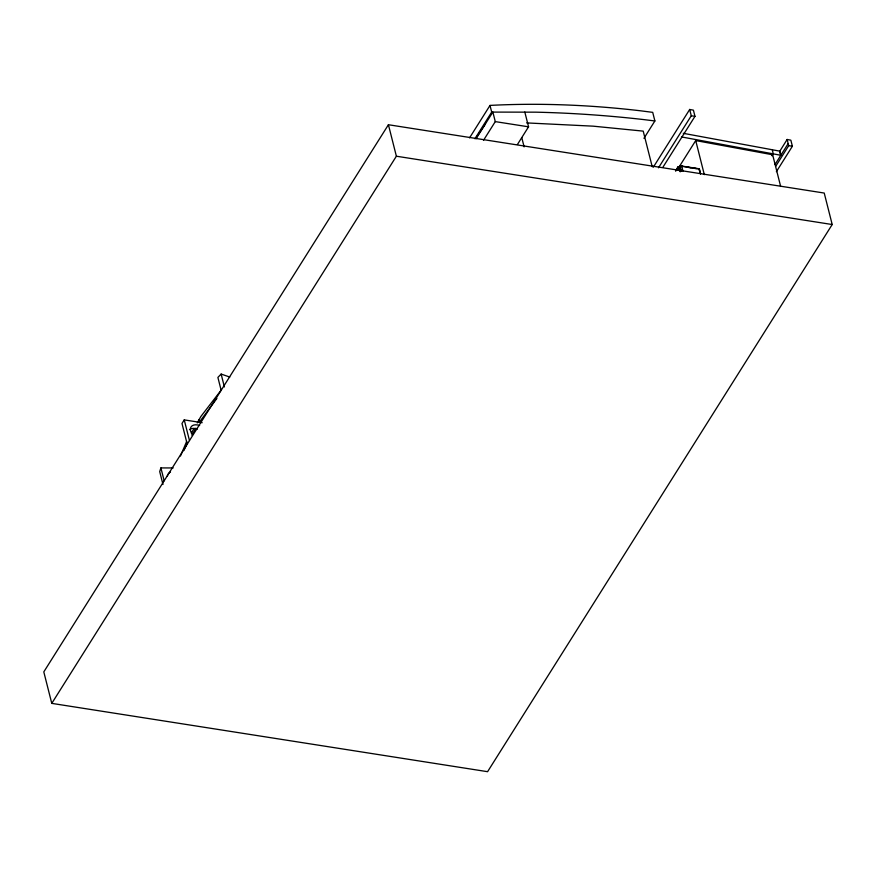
<?xml version="1.0" encoding="UTF-8"?>
<svg xmlns="http://www.w3.org/2000/svg" width="876" height="876" viewBox="0 0 876 876"><rect width="100%" height="100%" fill="white"/><g stroke="black" fill="none" stroke-linecap="round" stroke-linejoin="round"><path stroke-width="1.31" d="M677.476 167.338C678.758 169.725 676.436 166.385 678.44 167.546M173.163 467.948L160.899 467.926L159.706 471.595L162.969 484.494M180.489 455.98L186.708 441.329M183.829 450.614L187.234 443.398M681.55 165.728L681.736 166.856L681.758 165.695M191.373 433.16L194.045 428.484M216.909 398.416L199.29 422.254L198.775 420.184L200.9 416.45L221.278 390.006M191.899 435.219L195.895 428.211M202.181 422.703L184.245 419.889L181.989 423.48L187.201 444.11M197.275 422.911L198.775 420.184M388.418 124.731L43.8 671.892L51.772 703.373L487.582 771.69L832.2 224.53L824.228 193.049L388.418 124.731L396.379 156.213L51.772 703.373M469.58 137.839L490.002 105.427L491.699 105.317A912.157 584.04 32.2 0 1 640.86 110.836L652.708 112.358L654.887 120.954L643.948 138.32M474.912 138.726L491.688 112.095L490.002 105.427M476.04 138.78L492.86 112.062L495.279 121.611L483.541 140.259M517.442 144.474L528.557 126.823L524.812 112.029M653.288 167.25L689.686 109.467L693.409 110.146L694.975 116.333L662.913 167.228M658.5 167.809L691.284 115.752L689.686 109.467M675.615 170.875L678.035 167.174L681.769 166.057L699.278 168.805L700.537 173.755M675.823 170.897L678.221 167.25L680.203 166.265M679.962 165.586L695.719 140.565L772.643 154.767L780.658 186.446M700.439 173.908L699.278 168.805M773.212 153.869L772.085 155.665L773.212 153.869L772.336 149.774M776.377 171.674L792.386 146.248L790.853 140.171L787.13 139.481L779.793 151.219L780.823 155.271L779.782 151.143L683.269 133.316M775.008 164.513L788.17 143.609M775.588 166.473L788.696 145.668L787.13 139.481M475.854 138.32L485.512 123.724M229.775 377.052L221.135 374.063L217.894 377.414L221.157 390.313M677.444 167.393L678.407 167.59M491.688 112.095L535.937 112.172A1160.207 742.859 32.2 0 1 643.093 119.508L654.887 120.954M526.684 122.914L593.162 126.166L643.214 131.126L652.237 166.758M680.97 166.166L699.19 168.959M691.284 115.752L694.975 116.333M788.696 145.668L792.386 146.248M495.279 121.611L528.557 126.823M688.339 167.415L691.033 167.842M693.715 168.258L696.409 168.685M396.379 156.213L832.2 224.53M681.473 136.93L780.823 155.271M695.719 140.565L704.315 174.653M681.769 166.057L682.941 171.159M681.364 171.247L679.776 166.243L681.024 171.192M679.82 166.374L681.079 171.324M680.378 171.597L679.02 166.528L680.115 171.729M677.827 167.721L678.528 170.481M677.63 167.666L678.309 170.36M521.768 137.598L524.122 146.872M221.135 374.063L224.398 386.962M198.972 420.217L199.487 422.287M184.245 419.889L189.468 440.519M160.899 467.926L164.162 480.815M678.013 167.776A2.759 1.763 -14.2 0 1 678.396 167.316M678.911 166.922A2.759 1.763 -14.2 0 1 679.535 166.615M680.937 166.32A2.759 1.763 -14.2 0 1 681.605 166.363M192.621 434.573A9.669 6.187 32.2 0 1 191.22 426.667A9.669 6.187 32.2 0 1 199.651 425.517M189.523 429.667A9.669 6.187 32.2 0 1 197.385 429.109M167.316 476.38A9.669 6.909 17.9 0 1 170.524 472M698.884 168.75L698.949 169.769L698.884 168.75"/></g></svg>
